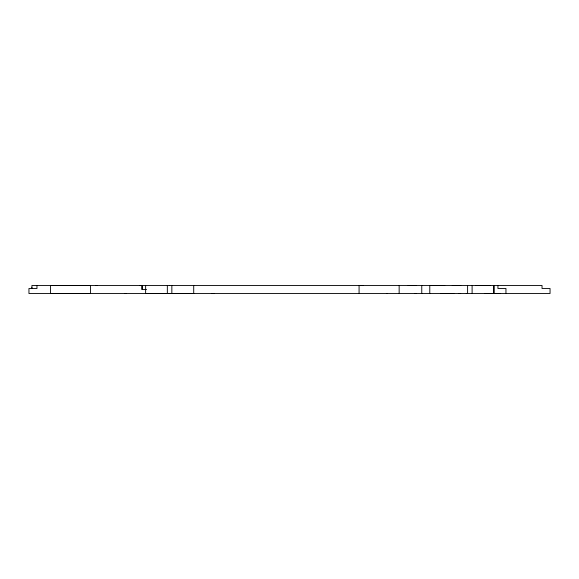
<?xml version="1.0" encoding="UTF-8"?>
<svg xmlns="http://www.w3.org/2000/svg" width="579" height="579" viewBox="0 0 579 579"><rect width="100%" height="100%" fill="white"/><g stroke="black" fill="none" stroke-linecap="round" stroke-linejoin="round"><path stroke-width="0.87" d="M145.626 285.483L145.626 293.51L193.712 293.517L193.712 285.498M167.338 293.51L167.345 285.498M171.847 293.51L171.854 285.498M359.074 293.51L359.081 285.483L363.084 285.49L359.081 285.49M399.148 293.517L399.155 285.498M467.6 285.49L467.6 293.51L466.305 293.51M472.109 293.51L472.109 285.49M416.569 293.51L415.056 293.51M460.667 293.517L459.154 293.51M214.259 293.51L211.704 293.51M440.612 293.51L453.806 293.502M484.703 293.517L500.032 293.51M95.796 285.498L97.54 285.49M139.894 285.49L140.798 285.49M408.195 285.49L416.605 285.498L415.056 285.49M432.057 285.49L444.737 285.49M452.286 285.498L460.703 285.498L459.154 285.498M476.148 285.498L490.333 285.498M146.559 289.5L141.869 289.5L141.869 285.49M124.992 293.502L126.287 293.502M386.381 293.517L386.859 293.51M169.314 285.498L169.705 285.498M169.307 293.51L169.705 293.51M505.952 293.502L505.952 288.494L497.94 288.494L497.94 285.49M429.777 285.49L429.777 293.51M421.765 285.49L421.765 293.51M142.253 285.49L142.253 289.5M36.962 285.49L36.969 288.501L28.95 288.501L28.95 293.51L550.05 293.51L550.05 288.501L542.038 288.501L542.038 285.49L31.917 285.49L31.917 288.494L31.91 287.582M50.445 285.483L50.438 293.517L90.519 293.517L90.519 285.498L50.445 285.483M493.901 285.49L493.901 293.51L493.901 285.49"/></g></svg>
